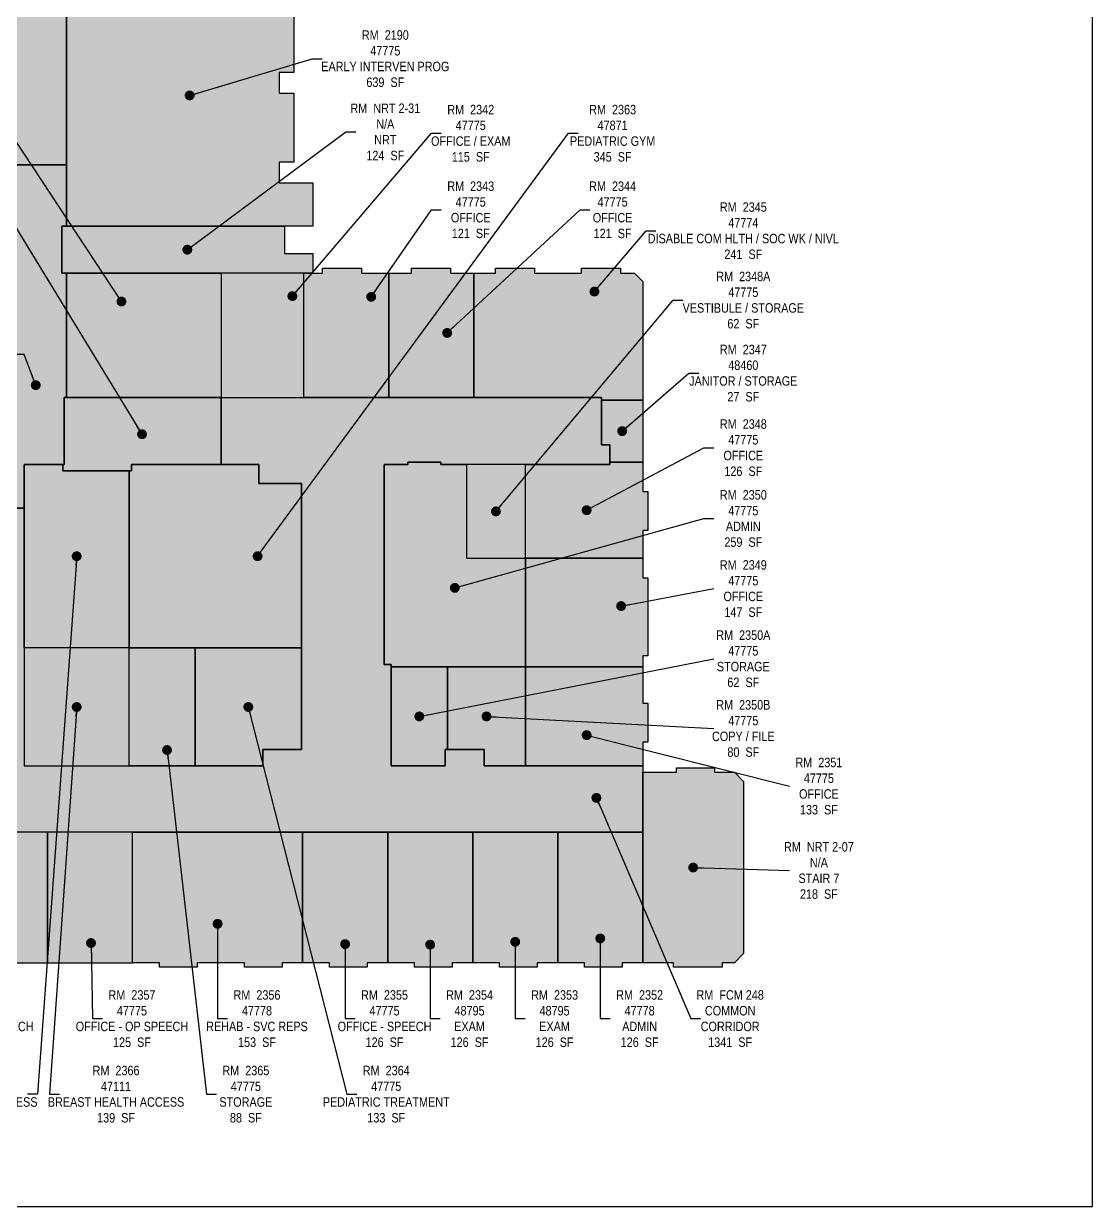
# Model space of a CAD drawing. Header units: inches. Extents: x -324 to 5663, y -491 to 4233.
# Drawn here: x 3286 to 4643, y -491 to 1012 of the extents above; entities that cross this region are included whole.
import ezdxf

# ---------------------------------------------------------------- set-up
doc = ezdxf.new("R2010")
doc.units = ezdxf.units.IN
doc.header["$LTSCALE"] = 48
doc.header["$MEASUREMENT"] = 0
for name, color, linetype in [('0-LABEL', 3, 'Continuous'), ('1-NRT', 200, 'Continuous'), ('1-NRT-PTN', 253, 'Continuous'), ('3-FCM', 190, 'Continuous'), ('3-FCM-PTN', 9, 'Continuous'), ('4-OCC', 6, 'Continuous'), ('4-OCC-PTN', 95, 'Continuous')]:
    doc.layers.add(name, color=color, linetype=linetype)
doc.layers.add('VP-Window', color=2, linetype='Continuous', plot=False)
doc.styles.add('ArialN', font='ARIALN.TTF')
doc.dimstyles.new('AB-200', dxfattribs={"dimscale": 200, "dimtxt": 0.070312, "dimasz": 0.0625, "dimexe": 0.0625, "dimexo": 0.125, "dimgap": 0.1875, "dimtad": 0, "dimdec": 4, "dimrnd": 0.0625, "dimzin": 0, "dimdsep": 46, "dimlunit": 4, "dimtxsty": 'ArialN', "dimblk": 'ARCHTICK', "dimcen": 0.0625, "dimclrd": 256, "dimclre": 256, "dimclrt": 256, "dimadec": 0, "dimazin": 0, "dimtfac": 1, "dimtdec": 4, "dimtofl": 0, "dimtmove": 2, "dimatfit": 3, "dimldrblk": 'DOT', "dimfxl": 0, "dimfrac": 2, "dimtolj": 1, "dimtzin": 0, "dimlwd": -1, "dimlwe": -1, "dimarcsym": 0})

# ---------------------------------------------------------------- blocks, each defined once
blk = doc.blocks.new('_ArchTick')
at = {"const_width": 0.15}
blk.add_lwpolyline([(-0.5, -0.5), (0.5, 0.5)], dxfattribs=at)
blk = doc.blocks.new('_Dot')
at = {"lineweight": -2}
blk.add_line((-0.5, 0), (-1, 0), dxfattribs=at)
at = {"const_width": 0.5}
blk.add_lwpolyline([(-0.25, 0, 1), (0.25, 0, 1)], format="xyb", close=True, dxfattribs=at)

msp = doc.modelspace()

# ---------------------------------------------------------------- hatches: boundary and pattern name
at = {"layer": '1-NRT-PTN'}
for points in [[(3334.5, 695), (3334.5, 755), (3617.5, 755), (3617.5, 720), (3653.5, 720), (3653.5, 695)], [(4072.5, -181), (4072.5, 61), (4115.5, 61), (4115.5, 66.5), (4163.5, 66.5), (4163.5, 61), (4188.9, 61), (4200.5, 49.4), (4200.5, -169.4), (4188.9, -181), (4173.5, -181), (4173.5, -186.5), (4111.5, -186.5), (4111.5, -181)]]:
    msp.add_hatch(color=256, dxfattribs=at).paths.add_polyline_path(points)
at = {"layer": '3-FCM-PTN'}
for points in [[(3340.5, 833), (3240.5, 833), (3240.5, 836), (3220.5, 836), (3220.5, 924), (3240.5, 924), (3240.5, 950), (3220.5, 950), (3220.5, 1180), (3240.5, 1180), (3240.5, 1206), (3226.5, 1206), (3226.3, 1359.5), (3216.7, 1359.5), (3216.7, 1399.1), (3240.5, 1399.1), (3240.5, 1444), (3162.8, 1444), (3162.8, 1543), (3192.5, 1543), (3192.5, 1646), (3240.5, 1646), (3240.5, 1659), (3334.5, 1659), (3334.5, 1646), (3360.5, 1646), (3360.5, 1659), (3552, 1659), (3552, 1646.2), (3613.7, 1646.2), (3613.7, 1548), (3544.5, 1548), (3544.5, 1515), (3360.5, 1515), (3360.5, 1549), (3334.5, 1549), (3334.5, 1509), (3371.5, 1509), (3371.5, 1426), (3334.5, 1426), (3334.5, 1400), (3353.5, 1400), (3353.5, 1206), (3334.5, 1206), (3334.5, 1180), (3363.5, 1180), (3363.5, 1063.4), (3340.5, 1063.4)], [(3240.5, 833), (3340.5, 833), (3340.5, 755), (3334.5, 755), (3334.5, 695), (3340.5, 695), (3340.5, 537), (3337.5, 537), (3337.5, 456.8), (3337.5, 452), (3287, 452), (3287, 396.5), (3223.5, 396.5), (3223.5, 400.5), (3113.5, 400.5), (3113.5, 561), (3107.5, 561), (3107.5, 654), (3113.5, 654), (3113.5, 699), (3240.5, 699), (3240.5, 726), (3234.5, 726), (3234.5, 810), (3240.5, 810)], [(3223.5, 396.5), (3287, 396.5), (3287, 69), (3590, 69), (3590, 90), (3639, 90), (3639, 428), (3585, 428), (3585, 452), (3537, 452), (3537, 537), (4020, 537), (4020, 477), (4030.5, 477), (4030.5, 452), (3816, 452), (3816, 455), (3774, 455), (3774, 452), (3744, 452), (3744, 198), (3753, 198), (3753, 69), (3821.5, 69), (3821.5, 90), (3870.9, 90), (3870.9, 69), (4072.5, 69), (4072.5, -15), (3159, -15), (3159, 6), (3113.5, 6), (3113.5, 28), (3053.5, 28), (3053.5, 86), (3053.5, 89), (3217.5, 89), (3217.5, 251), (3223.5, 251)], [(3537, 452), (3423, 452), (3423, 444), (3336, 444), (3336, 452), (3337.5, 452), (3337.5, 537), (3537, 537)]]:
    msp.add_hatch(color=256, dxfattribs=at).paths.add_polyline_path(points)
at = {"layer": '4-OCC-PTN'}
for color, points in [(21, [(3520.7, 1087), (3623.5, 1087), (3623.5, 1085), (3629.5, 1085), (3629.5, 950), (3610.5, 950), (3610.5, 924), (3629.5, 924), (3629.5, 836), (3610.5, 836), (3610.5, 810), (3653.5, 810), (3653.5, 755), (3340.5, 755), (3340.5, 1063.4), (3520.7, 1063.4)]), (21, [(3486, 537), (3340.5, 537), (3340.5, 695), (3537, 695), (3537, 537), (3534, 537)]), (21, [(3537, 537), (3642, 537), (3642, 695), (3537, 695)]), (21, [(3642, 537), (3642, 695), (3665.8, 695), (3665.8, 701.5), (3715.3, 701.5), (3715.3, 695), (3750, 695), (3750, 537)]), (21, [(3750, 537), (3750, 695), (3778.8, 695), (3778.8, 701.5), (3828.3, 701.5), (3828.3, 695), (3858, 695), (3858, 537)]), (233, [(3858, 537), (3858, 695), (3885.3, 695), (3885.3, 701.5), (3934.8, 701.5), (3934.8, 695), (3994.8, 695), (3994.8, 701.5), (4044.3, 701.5), (4044.3, 695), (4062.1, 695), (4072.5, 684.6), (4072.5, 534), (4020, 534), (4020, 537)]), (201, [(4020, 534), (4072.5, 534), (4072.5, 455), (4030.5, 455), (4030.5, 477), (4020, 477)]), (148, [(3420, 219), (3287, 219), (3287, 452), (3336, 452), (3336, 444), (3420, 444)]), (192, [(3639, 219), (3420, 219), (3420, 444), (3423, 444), (3423, 452), (3537, 452), (3585, 452), (3585, 428), (3639, 428)]), (21, [(3848.5, 452), (3848.5, 333), (3923.5, 333), (3923.5, 195), (3753, 195), (3753, 198), (3744, 198), (3744, 452), (3774, 452), (3774, 455), (3816, 455), (3816, 452)]), (21, [(3848.5, 333), (3923.5, 333), (3923.5, 452), (3848.5, 452)]), (21, [(3923.5, 333), (3923.5, 452), (4030.5, 452), (4030.5, 455), (4072.5, 455), (4072.5, 417.6), (4079, 417.6), (4079, 368.1), (4072.5, 368.1), (4072.5, 333)]), (21, [(3923.5, 333), (4072.5, 333), (4072.5, 308.1), (4079, 308.1), (4079, 208.9), (4072.5, 208.9), (4072.5, 195), (3923.5, 195)]), (148, [(3287, 69), (3420, 69), (3420, 219), (3287, 219)]), (21, [(3420, 219), (3504, 219), (3504, 69), (3420, 69)]), (21, [(3504, 69), (3504, 219), (3639, 219), (3639, 90), (3590, 90), (3590, 69)]), (21, [(3753, 195), (3824.5, 195), (3824.5, 90), (3821.5, 90), (3821.5, 69), (3753, 69)]), (21, [(3824.5, 90), (3824.5, 195), (3923.5, 195), (3923.5, 69), (3870.9, 69), (3870.9, 90)]), (21, [(3923.5, 69), (3923.5, 195), (4072.5, 195), (4072.5, 148.9), (4079, 148.9), (4079, 99.4), (4072.5, 99.4), (4072.5, 69)]), (21, [(3211.5, -181), (3316.5, -181), (3316.5, -15), (3211.5, -15)]), (21, [(3316.5, -181), (3424.5, -181), (3424.5, -15), (3316.5, -15)]), (193, [(3424.5, -181), (3424.5, -15), (3640.5, -15), (3640.5, -181), (3614.5, -181), (3614.5, -186.5), (3566.5, -186.5), (3566.5, -181), (3506.5, -181), (3506.5, -186.5), (3458.5, -186.5), (3458.5, -181)]), (21, [(3640.5, -181), (3640.5, -15), (3748.5, -15), (3748.5, -181), (3722.5, -181), (3722.5, -186.5), (3674.5, -186.5), (3674.5, -181)]), (180, [(3748.5, -181), (3748.5, -15), (3856.5, -15), (3856.5, -181), (3830.5, -181), (3830.5, -186.5), (3782.5, -186.5), (3782.5, -181)]), (180, [(3856.5, -181), (3856.5, -15), (3964.5, -15), (3964.5, -181), (3938.5, -181), (3938.5, -186.5), (3890.5, -186.5), (3890.5, -181)]), (193, [(3964.5, -181), (3964.5, -15), (4072.5, -15), (4072.5, -181), (4046.5, -181), (4046.5, -186.5), (3998.5, -186.5), (3998.5, -181)])]:
    msp.add_hatch(color=color, dxfattribs=at).paths.add_polyline_path(points)

# ---------------------------------------------------------------- linework, layer by layer
at = {"layer": '1-NRT'}
for points in [[(3334.5, 695), (3334.5, 755), (3617.5, 755), (3617.5, 720), (3653.5, 720), (3653.5, 695)], [(4072.5, -181), (4072.5, 61), (4115.5, 61), (4115.5, 66.5), (4163.5, 66.5), (4163.5, 61), (4188.9, 61), (4200.5, 49.4), (4200.5, -169.4), (4188.9, -181), (4173.5, -181), (4173.5, -186.5), (4111.5, -186.5), (4111.5, -181)]]:
    msp.add_lwpolyline(points, close=True, dxfattribs=at)
at = {"layer": '3-FCM'}
for points in [[(3340.5, 1063.4), (3340.5, 833), (3240.5, 833)], [(3240.5, 833), (3340.5, 833), (3340.5, 755), (3334.5, 755), (3334.5, 695), (3340.5, 695), (3340.5, 537), (3337.5, 537), (3337.5, 456.8), (3337.5, 452), (3287, 452), (3287, 396.5), (3223.5, 396.5)], [(3223.5, 396.5), (3287, 396.5), (3287, 69), (3590, 69), (3590, 90), (3639, 90), (3639, 428), (3585, 428), (3585, 452), (3537, 452), (3537, 537), (4020, 537), (4020, 477), (4030.5, 477), (4030.5, 452), (3816, 452), (3816, 455), (3774, 455), (3774, 452), (3744, 452), (3744, 198), (3753, 198), (3753, 69), (3821.5, 69), (3821.5, 90), (3870.9, 90), (3870.9, 69), (4072.5, 69), (4072.5, -15), (3159, -15)]]:
    msp.add_lwpolyline(points, dxfattribs=at)
msp.add_lwpolyline([(3537, 452), (3423, 452), (3423, 444), (3336, 444), (3336, 452), (3337.5, 452), (3337.5, 537), (3537, 537)], close=True, dxfattribs=at)
at = {"layer": '4-OCC'}
for points in [[(3520.7, 1087), (3623.5, 1087), (3623.5, 1085), (3629.5, 1085), (3629.5, 950), (3610.5, 950), (3610.5, 924), (3629.5, 924), (3629.5, 836), (3610.5, 836), (3610.5, 810), (3653.5, 810), (3653.5, 755), (3340.5, 755), (3340.5, 1063.4), (3520.7, 1063.4)], [(3486, 537), (3340.5, 537), (3340.5, 695), (3537, 695), (3537, 537), (3534, 537)], [(3537, 537), (3642, 537), (3642, 695), (3537, 695)], [(3642, 537), (3642, 695), (3665.8, 695), (3665.8, 701.5), (3715.3, 701.5), (3715.3, 695), (3750, 695), (3750, 537)], [(3750, 537), (3750, 695), (3778.8, 695), (3778.8, 701.5), (3828.3, 701.5), (3828.3, 695), (3858, 695), (3858, 537)], [(3858, 537), (3858, 695), (3885.3, 695), (3885.3, 701.5), (3934.8, 701.5), (3934.8, 695), (3994.8, 695), (3994.8, 701.5), (4044.3, 701.5), (4044.3, 695), (4062.1, 695), (4072.5, 684.6), (4072.5, 534), (4020, 534), (4020, 537)], [(4020, 534), (4072.5, 534), (4072.5, 455), (4030.5, 455), (4030.5, 477), (4020, 477)], [(3420, 219), (3287, 219), (3287, 452), (3336, 452), (3336, 444), (3420, 444)], [(3639, 219), (3420, 219), (3420, 444), (3423, 444), (3423, 452), (3537, 452), (3585, 452), (3585, 428), (3639, 428)], [(3848.5, 452), (3848.5, 333), (3923.5, 333), (3923.5, 195), (3753, 195), (3753, 198), (3744, 198), (3744, 452), (3774, 452), (3774, 455), (3816, 455), (3816, 452)], [(3848.5, 333), (3923.5, 333), (3923.5, 452), (3848.5, 452)], [(3923.5, 333), (3923.5, 452), (4030.5, 452), (4030.5, 455), (4072.5, 455), (4072.5, 417.6), (4079, 417.6), (4079, 368.1), (4072.5, 368.1), (4072.5, 333)], [(3923.5, 333), (4072.5, 333), (4072.5, 308.1), (4079, 308.1), (4079, 208.9), (4072.5, 208.9), (4072.5, 195), (3923.5, 195)], [(3287, 69), (3420, 69), (3420, 219), (3287, 219)], [(3420, 219), (3504, 219), (3504, 69), (3420, 69)], [(3504, 69), (3504, 219), (3639, 219), (3639, 90), (3590, 90), (3590, 69)], [(3753, 195), (3824.5, 195), (3824.5, 90), (3821.5, 90), (3821.5, 69), (3753, 69)], [(3824.5, 90), (3824.5, 195), (3923.5, 195), (3923.5, 69), (3870.9, 69), (3870.9, 90)], [(3923.5, 69), (3923.5, 195), (4072.5, 195), (4072.5, 148.9), (4079, 148.9), (4079, 99.4), (4072.5, 99.4), (4072.5, 69)], [(3211.5, -181), (3316.5, -181), (3316.5, -15), (3211.5, -15)], [(3316.5, -181), (3424.5, -181), (3424.5, -15), (3316.5, -15)], [(3424.5, -181), (3424.5, -15), (3640.5, -15), (3640.5, -181), (3614.5, -181), (3614.5, -186.5), (3566.5, -186.5), (3566.5, -181), (3506.5, -181), (3506.5, -186.5), (3458.5, -186.5), (3458.5, -181)], [(3640.5, -181), (3640.5, -15), (3748.5, -15), (3748.5, -181), (3722.5, -181), (3722.5, -186.5), (3674.5, -186.5), (3674.5, -181)], [(3748.5, -181), (3748.5, -15), (3856.5, -15), (3856.5, -181), (3830.5, -181), (3830.5, -186.5), (3782.5, -186.5), (3782.5, -181)], [(3856.5, -181), (3856.5, -15), (3964.5, -15), (3964.5, -181), (3938.5, -181), (3938.5, -186.5), (3890.5, -186.5), (3890.5, -181)], [(3964.5, -181), (3964.5, -15), (4072.5, -15), (4072.5, -181), (4046.5, -181), (4046.5, -186.5), (3998.5, -186.5), (3998.5, -181)]]:
    msp.add_lwpolyline(points, close=True, dxfattribs=at)
at = {"layer": 'VP-Window', "color": 5}
msp.add_lwpolyline([(1943.5, -490.5), (4643.5, -490.5), (4643.5, 1509.5), (1943.5, 1509.5)], close=True, dxfattribs=at)

# ---------------------------------------------------------------- texts
at = {"layer": '0-LABEL', "char_height": 12, "attachment_point": 5, "style": 'ArialN'}
for s, insert in [('RM  2190\\P47775\\PEARLY INTERVEN PROG\\P639  SF', (3745.5, 967.7)), ('RM  NRT 2-31\\PN/A\\PNRT\\P124  SF', (3745.5, 874.6)), ('RM  2342\\P47775\\POFFICE / EXAM\\P115  SF', (3854, 872.9)), ('RM  2363\\P47871\\PPEDIATRIC GYM\\P345  SF', (4034.2, 872.9)), ('RM  2343\\P47775\\POFFICE\\P121  SF', (3854, 775.6)), ('RM  2344\\P47775\\POFFICE\\P121  SF', (4034.2, 775.6)), ('RM  2345\\P47774\\PDISABLE COM HLTH / SOC WK / NIVL\\P241  SF', (4200.2, 749.1)), ('RM  2348A\\P47775\\PVESTIBULE / STORAGE\\P62  SF', (4200.2, 660.9)), ('RM  2347\\P48460\\PJANITOR / STORAGE\\P27  SF', (4200.2, 568.1)), ('RM  2348\\P47775\\POFFICE\\P126  SF', (4200.2, 473.4)), ('RM  2350\\P47775\\PADMIN\\P259  SF', (4200.2, 383.4)), ('RM  2349\\P47775\\POFFICE\\P147  SF', (4200.2, 294.4)), ('RM  2350A\\P47775\\PSTORAGE\\P62  SF', (4200.2, 205.2)), ('RM  2350B\\P47775\\PCOPY / FILE\\P80  SF', (4200.2, 116.6)), ('RM  2351\\P47775\\POFFICE\\P133  SF', (4296.2, 43.4)), ('RM  NRT 2-07\\PN/A\\PSTAIR 7\\P218  SF', (4296.2, -63.8)), ('RM  2358\\P47775\\POFFICE - OP SPEECH\\P121  SF', (3227.3, -252)), ('RM  2357\\P47775\\POFFICE - OP SPEECH\\P125  SF', (3423.7, -252)), ('RM  2356\\P47778\\PREHAB - SVC REPS\\P153  SF', (3582.5, -252)), ('RM  2355\\P47775\\POFFICE - SPEECH\\P126  SF', (3744.5, -252)), ('RM  2354\\P48795\\PEXAM\\P126  SF', (3852.5, -252)), ('RM  2353\\P48795\\PEXAM\\P126  SF', (3960.5, -252)), ('RM  2352\\P47778\\PADMIN\\P126  SF', (4068.5, -252)), ('RM  FCM 248\\PCOMMON\\PCORRIDOR\\P1341  SF', (4183.5, -252)), ('RM  2362\\P47111\\PBREAST HEALTH ACCESS\\P211  SF', (3217.1, -348)), ('RM  2366\\P47111\\PBREAST HEALTH ACCESS\\P139  SF', (3403.5, -348)), ('RM  2365\\P47775\\PSTORAGE\\P88  SF', (3568.4, -348)), ('RM  2364\\P47775\\PPEDIATRIC TREATMENT\\P133  SF', (3746.7, -348))]:
    msp.add_mtext(s, dxfattribs=dict(at, insert=insert))

# ---------------------------------------------------------------- leaders
at = {"layer": '0-LABEL', "annotation_type": 0, "has_hookline": 1}
for points, hookline_direction, text_width in [([(3410.4, 659.1), (3145.3, 1061.3), (3132.8, 1061.3)], 1, 100.6), ([(3436.5, 490.5), (3144.5, 969.7), (3132, 969.7)], 1, 93.7), ([(3497, 921), (3652.6, 967.7), (3665.1, 967.7)], 0, 160.8), ([(3494, 725), (3695.5, 874.6), (3708, 874.6)], 0, 85), ([(3583.3, 335.5), (3978, 872.9), (3990.5, 872.9)], 0, 106.4), ([(3627.5, 666), (3804, 872.9), (3816.5, 872.9)], 0, 99.1), ([(3727.6, 665.1), (3804, 775.6), (3816.5, 775.6)], 0, 57.9), ([(3824.1, 619.2), (3992.8, 775.6), (4005.3, 775.6)], 0, 57.9), ([(4011.1, 671.8), (4076.8, 749.1), (4089.3, 749.1)], 0, 241.4), ([(3886, 392.5), (4110.9, 660.9), (4123.4, 660.9)], 0, 153.5), ([(3301.5, 552.9), (3286.7, 591.7), (3274.2, 591.7)], 1, 121.8), ([(4046.3, 494.5), (4131.1, 568.1), (4143.6, 568.1)], 0, 136.4), ([(4001.2, 394), (4150.2, 473.4), (4162.7, 473.4)], 0, 57.9), ([(3833.8, 295.3), (4150.2, 383.4), (4162.7, 383.4)], 0, 57.9), ([(3353.5, 335.5), (3303.6, -348), (3291.1, -348)], 1, 171.6), ([(4045, 272.2), (4162.7, 294.4)], 0, 57.9), ([(3788.7, 132), (4162.7, 205.2)], 0, 67.7), ([(3353.5, 144), (3319, -348), (3331.5, -348)], 0, 171.6), ([(3571.5, 144), (3696.7, -348), (3709.2, -348)], 0, 159.8), ([(3874, 132), (4162.7, 116.6)], 0, 78.1), ([(4001.2, 108.2), (4258.7, 43.4)], 0, 56), ([(3468.3, 89.3), (3518.4, -348), (3530.9, -348)], 0, 65.9), ([(4013.6, 28.5), (4133.5, -252), (4146, -252)], 0, 83.9), ([(4136.5, -60), (4258.7, -63.8)], 0, 86.9), ([(3532.5, -131.5), (3532.5, -252), (3545, -252)], 0, 127.3), ([(3371.7, -155.9), (3373.7, -252), (3386.2, -252)], 0, 141), ([(3910.5, -154.4), (3910.5, -252), (3923, -252)], 0, 57.9), ([(4018.5, -150.1), (4018.5, -252), (4031, -252)], 0, 57.8), ([(3694.5, -157.3), (3694.5, -252), (3707, -252)], 0, 117.3), ([(3802.5, -158), (3802.5, -252), (3815, -252)], 0, 57.9)]:
    msp.add_leader(points, dimstyle='AB-200', dxfattribs=dict(at, hookline_direction=hookline_direction, text_width=text_width))

doc.saveas('drawing.dxf')
